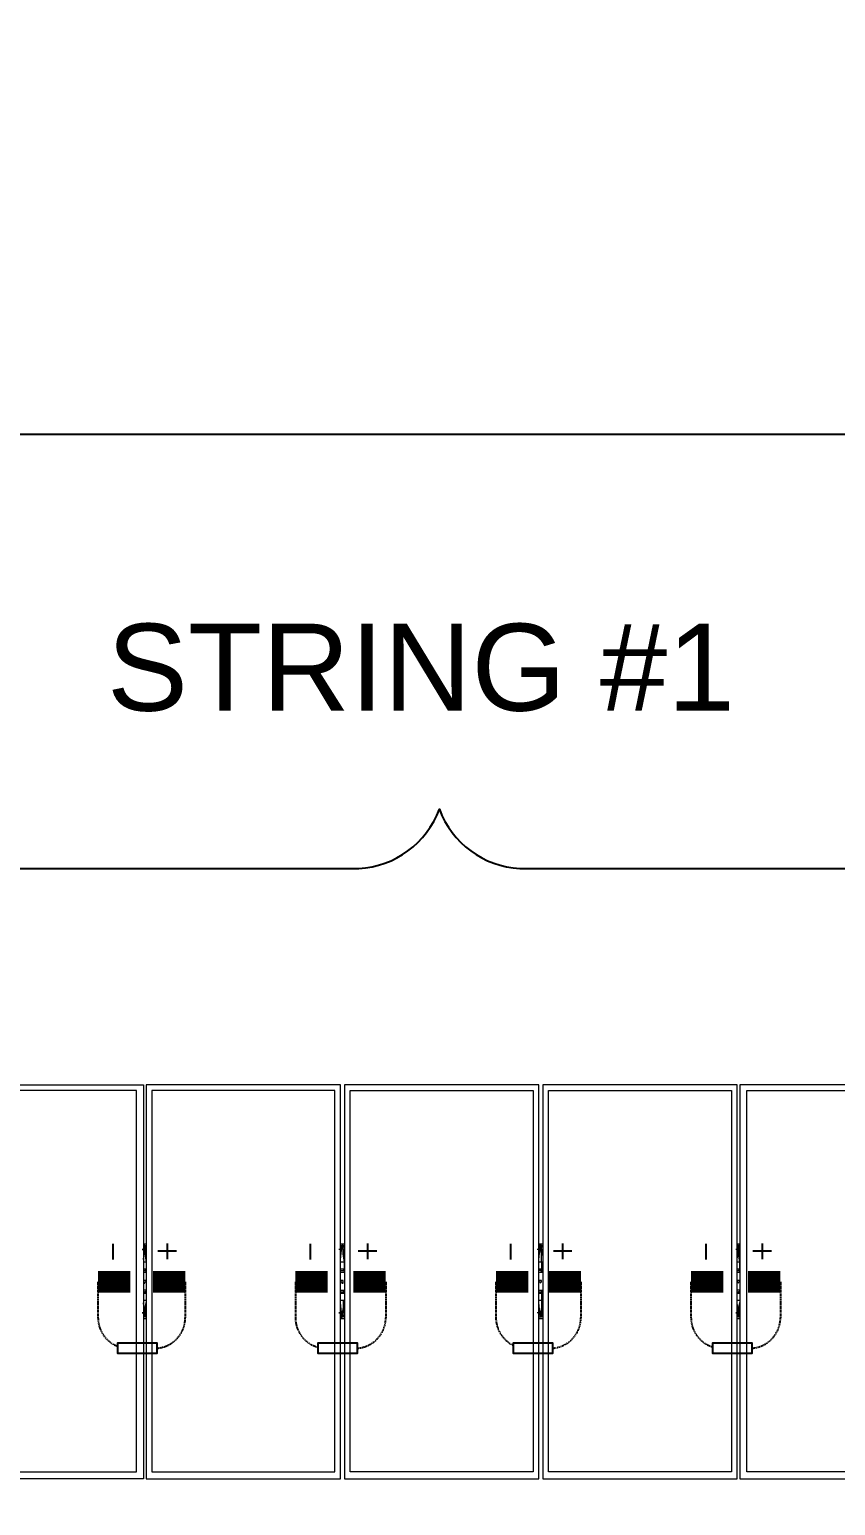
# Model space of a CAD drawing. Header units: feet. Extents: x -13743 to 68376, y -48 to 67763.
# Drawn here: x 4144.3 to 4329.6, y 8228.3 to 8567.7 of the extents above; entities that cross this region are included whole.
import ezdxf
from ezdxf.enums import TextEntityAlignment as Align

# ---------------------------------------------------------------- set-up
doc = ezdxf.new("R2018")
doc.units = ezdxf.units.FT
doc.header["$MEASUREMENT"] = 0
doc.linetypes.add('HIDDEN', pattern=[0.375, 0.25, -0.125])
for name, color, linetype in [('E-HARN-COMP', 8, 'Continuous'), ('E-TRNK-CABL-NEG', 6, 'HIDDEN'), ('E-TRUNK-CABLE-POS', 6, 'HIDDEN'), ('G-ANNO-TEXT', 1, 'Continuous'), ('Polarity-Text', 7, 'Continuous')]:
    doc.layers.add(name, color=color, linetype=linetype)
doc.styles.add('NEI-A', font='arial.ttf')
doc.styles.get("Standard").update_dxf_attribs({"font": 'arial.ttf'})

# ---------------------------------------------------------------- blocks, each defined once
blk = doc.blocks.new('A$Cc93f9aa1')
at = {"lineweight": 5}
for points in [[(2.6649, 0.4666), (2.4332, 0.4666), (2.4332, 0), (2.6649, 0)], [(2.4416, 0.4583), (2.6566, 0.4583), (2.6566, 0.0067), (2.4416, 0.0067)], [(2.8982, 0.4666), (2.6682, 0.4666), (2.6682, 0), (2.8982, 0)], [(2.6749, 0.4583), (2.8915, 0.4583), (2.8915, 0.0067), (2.6749, 0.0067)], [(2.9032, 0), (3.1332, 0), (3.1332, 0.4666), (2.9032, 0.4666)], [(2.9099, 0.4583), (3.1265, 0.4583), (3.1265, 0.0067), (2.9099, 0.0067)], [(3.1382, 0), (3.3682, 0), (3.3682, 0.4666), (3.1382, 0.4666)], [(3.3615, 0.0067), (3.3615, 0.4583), (3.1449, 0.4583), (3.1449, 0.0067)], [(3.6032, 0.4666), (3.6032, 0), (3.3715, 0), (3.3715, 0.4666)], [(3.5949, 0.4583), (3.3799, 0.4583), (3.3799, 0.0067), (3.5949, 0.0067)], [(3.3699, 0.275), (3.3699, 0.2733)], [(2.6666, 0.235), (2.6666, 0.2333), (2.6649, 0.2333), (2.6649, 0.2317), (2.6666, 0.2317), (2.6682, 0.2317), (2.6682, 0.2333)], [(2.9015, 0.235), (2.8999, 0.2333), (2.8999, 0.2317), (2.9032, 0.2317), (2.9032, 0.2333), (2.9015, 0.2333)], [(3.1365, 0.235), (3.1349, 0.235), (3.1349, 0.2317), (3.1382, 0.2317), (3.1382, 0.2333), (3.1365, 0.2333)], [(3.3715, 0.235), (3.3699, 0.235), (3.3699, 0.2333), (3.3682, 0.2333), (3.3682, 0.2317), (3.3699, 0.2317), (3.3715, 0.2317), (3.3715, 0.2333)]]:
    blk.add_lwpolyline(points, close=True, dxfattribs=at)
for points in [[(2.6682, 0.2767), (2.6649, 0.2767)], [(2.6666, 0.27), (2.6666, 0.2733), (2.6666, 0.2717), (2.6649, 0.2717), (2.6649, 0.27), (2.6649, 0.2683)], [(2.6666, 0.255), (2.6649, 0.255), (2.6649, 0.2567), (2.6666, 0.2633), (2.6666, 0.2733)], [(2.6666, 0.2733), (2.6666, 0.275), (2.6666, 0.2733)], [(2.9032, 0.2767), (2.8982, 0.2767)], [(2.8982, 0.255), (2.8999, 0.255), (2.8999, 0.2633), (2.9015, 0.2733)], [(2.8999, 0.2683), (2.8999, 0.27), (2.8999, 0.2733), (2.9015, 0.2733), (2.9015, 0.275), (2.9032, 0.275)], [(2.9015, 0.27), (2.9015, 0.2733), (2.9015, 0.275)], [(3.1382, 0.2767), (3.1332, 0.2767)], [(3.1382, 0.275), (3.1365, 0.275), (3.1365, 0.2733), (3.1349, 0.2733), (3.1349, 0.27), (3.1332, 0.2683)], [(3.1349, 0.255), (3.1332, 0.255), (3.1349, 0.2567), (3.1349, 0.2633), (3.1365, 0.2733)], [(3.1365, 0.27), (3.1365, 0.2733), (3.1365, 0.275)], [(3.3715, 0.2767), (3.3682, 0.2767)], [(3.3699, 0.255), (3.3682, 0.255), (3.3682, 0.2567), (3.3699, 0.2633), (3.3699, 0.2733), (3.3699, 0.27), (3.3682, 0.2683)], [(3.3715, 0.27), (3.3715, 0.2733)], [(2.6666, 0.2467), (2.6649, 0.2467), (2.6649, 0.255)], [(2.6682, 0.2467), (2.6649, 0.2467)], [(2.6682, 0.245), (2.6649, 0.245), (2.6666, 0.245)], [(2.6649, 0.245), (2.6649, 0.2433), (2.6682, 0.2433)], [(2.8982, 0.2467), (2.8999, 0.2467), (2.8999, 0.255)], [(2.9032, 0.245), (2.8999, 0.245), (2.8982, 0.245)], [(2.9032, 0.2467), (2.8999, 0.2467)], [(2.8999, 0.2433), (2.8999, 0.245)], [(3.1349, 0.2467), (3.1332, 0.2467), (3.1332, 0.255)], [(3.1382, 0.2467), (3.1332, 0.2467)], [(3.1382, 0.245), (3.1332, 0.245), (3.1349, 0.245)], [(3.1382, 0.2433), (3.1349, 0.2433), (3.1332, 0.2433), (3.1332, 0.245)], [(3.3699, 0.2467), (3.3682, 0.2467), (3.3682, 0.255)], [(3.3715, 0.2467), (3.3682, 0.2467)], [(3.3715, 0.245), (3.3682, 0.245), (3.3699, 0.245)], [(3.3682, 0.245), (3.3682, 0.2433), (3.3715, 0.2433)], [(2.9032, 0.2433), (2.8999, 0.2433), (2.8982, 0.2433)], [(2.6682, 0.2217), (2.6649, 0.2217), (2.6649, 0.22)], [(2.6682, 0.22), (2.6649, 0.22), (2.6666, 0.22)], [(2.6666, 0.2183), (2.6649, 0.2183), (2.6649, 0.21), (2.6666, 0.2), (2.6666, 0.1917), (2.6682, 0.1917)], [(2.6649, 0.2183), (2.6682, 0.2183)], [(2.9032, 0.2217), (2.8982, 0.2217)], [(2.8982, 0.22), (2.8999, 0.22), (2.9032, 0.22)], [(2.8999, 0.21), (2.8999, 0.2183), (2.8982, 0.2183)], [(2.8982, 0.21), (2.8999, 0.21), (2.8999, 0.2), (2.9015, 0.1933), (2.9015, 0.1917), (2.9032, 0.1917)], [(2.8999, 0.22), (2.8999, 0.2217), (2.9015, 0.2217)], [(2.8999, 0.2183), (2.9032, 0.2183)], [(3.1382, 0.2217), (3.1349, 0.2217), (3.1332, 0.2217), (3.1332, 0.22)], [(3.1382, 0.22), (3.1332, 0.22), (3.1349, 0.22)], [(3.1349, 0.2183), (3.1332, 0.2183), (3.1332, 0.21), (3.1349, 0.2), (3.1349, 0.1933), (3.1365, 0.1917), (3.1382, 0.1917)], [(3.1332, 0.2183), (3.1382, 0.2183)], [(3.3715, 0.2217), (3.3682, 0.2217), (3.3682, 0.22)], [(3.3715, 0.22), (3.3682, 0.22), (3.3699, 0.22)], [(3.3699, 0.1917), (3.3699, 0.2), (3.3682, 0.21), (3.3682, 0.2183), (3.3699, 0.2183)], [(3.3682, 0.2183), (3.3715, 0.2183)], [(2.6666, 0.19), (2.6666, 0.1933), (2.6649, 0.1933), (2.6649, 0.195), (2.6649, 0.1967)], [(2.6666, 0.195), (2.6666, 0.1917), (2.6666, 0.19), (2.6682, 0.19)], [(2.8999, 0.1967), (2.8999, 0.195), (2.8999, 0.1917), (2.9015, 0.1917), (2.9015, 0.19), (2.9032, 0.19)], [(2.9015, 0.195), (2.9015, 0.1917), (2.9015, 0.19)], [(3.1332, 0.1967), (3.1349, 0.195), (3.1349, 0.1917), (3.1365, 0.1917), (3.1365, 0.19), (3.1365, 0.1917), (3.1365, 0.195)], [(3.3682, 0.1967), (3.3699, 0.195), (3.3699, 0.19), (3.3699, 0.1917), (3.3715, 0.1917), (3.3715, 0.195)], [(2.6682, 0.1883), (2.6649, 0.1883)], [(2.9032, 0.1883), (2.8982, 0.1883)], [(3.1382, 0.1883), (3.1332, 0.1883)], [(3.3715, 0.1883), (3.3682, 0.1883)], [(3.3699, 0.19), (3.3715, 0.19)]]:
    blk.add_lwpolyline(points, dxfattribs=at)
at = {"color": 8, "lineweight": 5, "true_color": 0x808080}
for points in [[(2.6682, 0.2767), (2.6649, 0.2767)], [(2.6649, 0.2733), (2.6649, 0.275), (2.6666, 0.275)], [(2.6649, 0.2617), (2.6649, 0.27), (2.6666, 0.27)], [(2.6649, 0.2667), (2.6649, 0.2683)], [(2.6666, 0.2733), (2.6666, 0.2733)], [(2.6666, 0.2733), (2.6682, 0.2583)], [(2.6682, 0.2683), (2.6682, 0.27)], [(2.9032, 0.2767), (2.8982, 0.2767)], [(2.8982, 0.2733), (2.8999, 0.2733), (2.8999, 0.275), (2.9015, 0.275)], [(2.8982, 0.27), (2.8999, 0.27), (2.8999, 0.2683), (2.8982, 0.2617)], [(2.8982, 0.2683), (2.8999, 0.2683), (2.8999, 0.2667), (2.8982, 0.2667)], [(2.9015, 0.2733), (2.9015, 0.2733)], [(2.9015, 0.2733), (2.9032, 0.2583)], [(2.9032, 0.2717), (2.9032, 0.2717)], [(2.9032, 0.2683), (2.9032, 0.27), (2.9049, 0.27)], [(3.1382, 0.2767), (3.1332, 0.2767)], [(3.1332, 0.2733), (3.1349, 0.2733), (3.1349, 0.275), (3.1365, 0.275)], [(3.1332, 0.27), (3.1349, 0.27), (3.1349, 0.2683), (3.1332, 0.2617)], [(3.1332, 0.2667), (3.1332, 0.2683), (3.1349, 0.2683)], [(3.1365, 0.2733), (3.1365, 0.2733)], [(3.1365, 0.2733), (3.1382, 0.2583)], [(3.1382, 0.2683), (3.1382, 0.27)], [(3.3715, 0.2767), (3.3682, 0.2767)], [(3.3682, 0.2733), (3.3699, 0.275)], [(3.3682, 0.27), (3.3699, 0.27), (3.3682, 0.2683), (3.3682, 0.2617)], [(3.3682, 0.2667), (3.3682, 0.2683), (3.3699, 0.2683)], [(3.3699, 0.2733), (3.3715, 0.2583)], [(3.3715, 0.2733), (3.3715, 0.2733)], [(3.3715, 0.2683), (3.3715, 0.27)], [(2.6682, 0.255), (2.6649, 0.255)], [(2.9032, 0.255), (2.8999, 0.255)], [(3.1382, 0.255), (3.1332, 0.255)], [(3.3715, 0.255), (3.3682, 0.255)], [(2.6649, 0.21), (2.6682, 0.21)], [(2.8999, 0.21), (2.9032, 0.21)], [(3.1332, 0.21), (3.1382, 0.21)], [(3.3682, 0.21), (3.3715, 0.21)], [(2.6649, 0.2033), (2.6649, 0.195), (2.6666, 0.195)], [(2.6666, 0.1967), (2.6649, 0.1967), (2.6649, 0.1983)], [(2.6682, 0.2067), (2.6666, 0.1917)], [(2.6682, 0.1967), (2.6682, 0.195), (2.6699, 0.195)], [(2.8982, 0.195), (2.8999, 0.195), (2.8999, 0.1967), (2.8982, 0.2033)], [(2.8982, 0.1967), (2.8999, 0.1967), (2.8999, 0.1983), (2.8982, 0.1983)], [(2.9032, 0.2067), (2.9015, 0.1917)], [(2.9015, 0.195), (2.9015, 0.195)], [(2.9032, 0.1967), (2.9032, 0.195), (2.9049, 0.195)], [(3.1332, 0.195), (3.1349, 0.195), (3.1349, 0.1967), (3.1332, 0.2033)], [(3.1349, 0.1967), (3.1332, 0.1967), (3.1332, 0.1983)], [(3.1382, 0.2067), (3.1365, 0.1917)], [(3.1382, 0.1967), (3.1382, 0.195), (3.1399, 0.195)], [(3.3682, 0.195), (3.3699, 0.195), (3.3682, 0.1967), (3.3682, 0.2033)], [(3.3682, 0.1967), (3.3682, 0.1983)], [(3.3715, 0.2067), (3.3699, 0.1917)], [(3.3715, 0.1967), (3.3715, 0.195), (3.3732, 0.195)], [(2.6666, 0.19), (2.6649, 0.1917)], [(2.6682, 0.1883), (2.6649, 0.1883)], [(2.6666, 0.1917), (2.6666, 0.1917)], [(2.9015, 0.19), (2.8999, 0.19), (2.8999, 0.1917), (2.8982, 0.1917)], [(2.9032, 0.1883), (2.8982, 0.1883)], [(2.9015, 0.1917), (2.9015, 0.1917)], [(3.1365, 0.19), (3.1349, 0.19), (3.1349, 0.1917), (3.1332, 0.1917)], [(3.1382, 0.1883), (3.1332, 0.1883)], [(3.1365, 0.1917), (3.1365, 0.1917)], [(3.3699, 0.19), (3.3699, 0.1917), (3.3682, 0.1917)], [(3.3715, 0.1883), (3.3682, 0.1883)], [(3.3715, 0.1917), (3.3715, 0.1917)]]:
    blk.add_lwpolyline(points, dxfattribs=at)
for points in [[(2.6699, 0.27), (2.6682, 0.27)], [(3.1399, 0.27), (3.1382, 0.27)], [(3.3732, 0.27), (3.3715, 0.27)]]:
    blk.add_lwpolyline(points, close=True, dxfattribs=at)
blk = doc.blocks.new('DETAIL_TITLE')
at = {"style": 'NEI-A', "flags": 8}
blk.add_attdef('#', text='', height=0.2, dxfattribs=at).set_placement((0.5922, -0.5109), align=Align.MIDDLE_CENTER)
at = {"lineweight": 30, "flags": 104}
blk.add_attdef('DETAIL_TITLE', text='', height=0.2, dxfattribs=at).set_placement((0.9099, -0.5251), align=Align.BOTTOM_LEFT)
at = {"style": 'NEI-A'}
for tag, p in [('SCALE:', (0.9386, -0.7379)), ('1"_=_', (1.5474, -0.7379))]:
    blk.add_attdef(tag, text='', height=0.1, dxfattribs=at).set_placement(p, align=Align.BOTTOM_LEFT)

msp = doc.modelspace()

# ---------------------------------------------------------------- linework, layer by layer
at = {"layer": 'E-HARN-COMP', "const_width": 5}
for points in [[(4160.05, 8279.75), (4167.5, 8279.75)], [(4172.67, 8279.75), (4180.12, 8279.75)], [(4205.43, 8279.75), (4212.88, 8279.75)], [(4218.77, 8279.75), (4226.22, 8279.75)], [(4251.53, 8279.75), (4258.98, 8279.75)], [(4263.62, 8279.75), (4271.08, 8279.75)], [(4296.38, 8279.75), (4303.84, 8279.75)], [(4309.49, 8279.75), (4316.95, 8279.75)]]:
    msp.add_lwpolyline(points, dxfattribs=at)
at = {"layer": 'E-HARN-COMP'}
for points in [[(4169.09, 8265.67), (4164.52, 8265.67), (4164.52, 8263.34), (4169.09, 8263.34)], [(4169.09, 8263.34), (4173.65, 8263.34), (4173.65, 8265.67), (4169.09, 8265.67)], [(4215.19, 8265.67), (4210.62, 8265.67), (4210.62, 8263.34), (4215.19, 8263.34)], [(4215.19, 8263.34), (4219.75, 8263.34), (4219.75, 8265.67), (4215.19, 8265.67)], [(4260.04, 8265.67), (4255.48, 8265.67), (4255.48, 8263.34), (4260.04, 8263.34)], [(4260.04, 8263.34), (4264.6, 8263.34), (4264.6, 8265.67), (4260.04, 8265.67)], [(4305.91, 8265.67), (4301.35, 8265.67), (4301.35, 8263.34), (4305.91, 8263.34)], [(4305.91, 8263.34), (4310.47, 8263.34), (4310.47, 8265.67), (4305.91, 8265.67)]]:
    msp.add_lwpolyline(points, dxfattribs=at)
at = {"layer": 'E-TRNK-CABL-NEG', "ltscale": 0.1}
for points in [[(4160.05, 8279.75), (4160.05, 8271.51, 0.30904), (4164.52, 8264.97, 0.30904)], [(4205.43, 8279.75), (4205.43, 8271.51, 0.338726), (4210.62, 8264.73, 0.338726)], [(4251.53, 8279.75), (4251.53, 8271.51, 0.286977), (4255.48, 8265.2, 0.286977)], [(4296.38, 8279.75), (4296.38, 8271.51, 0.329497), (4301.35, 8264.8, 0.329497)]]:
    msp.add_lwpolyline(points, format="xyb", dxfattribs=at)
at = {"layer": 'E-TRUNK-CABLE-POS', "ltscale": 0.1}
for points in [[(4180.12, 8279.75), (4180.12, 8271.51, -0.391396), (4173.65, 8264.51, -0.391396)], [(4226.22, 8279.75), (4226.22, 8271.51, -0.391396), (4219.75, 8264.51, -0.391396)], [(4271.08, 8279.75), (4271.08, 8271.51, -0.391396), (4264.6, 8264.51, -0.391396)], [(4316.95, 8279.75), (4316.95, 8271.51, -0.391396), (4310.47, 8264.51, -0.391396)]]:
    msp.add_lwpolyline(points, format="xyb", dxfattribs=at)
at = {"layer": 'G-ANNO-TEXT', "flags": 128}
for points in [[(2253.63, 8461.02, -0.463783), (2266.41, 8474.67), (3514.23, 8474.67, 0.298343), (3532.73, 8488.31, 0.298343), (3551.24, 8474.67), (4804.88, 8474.67, -0.4246), (4824.43, 8461.02)], [(3572.13, 8361.16, -0.298343), (3590.64, 8374.8), (4220.02, 8374.8, 0.298343), (4238.53, 8388.45, 0.298343), (4257.03, 8374.8), (4815.2, 8374.8, -0.512843), (4826.17, 8361.28)]]:
    msp.add_lwpolyline(points, format="xyb", dxfattribs=at)
at = {"layer": 'Polarity-Text'}
for p, q in [((4163.45, 8288.53), (4163.45, 8284.91)), ((4175.93, 8288.6), (4175.93, 8284.98)), ((4208.82, 8288.53), (4208.82, 8284.91)), ((4222.03, 8288.6), (4222.03, 8284.98)), ((4254.92, 8288.53), (4254.92, 8284.91)), ((4266.88, 8288.6), (4266.88, 8284.98)), ((4299.78, 8288.53), (4299.78, 8284.91)), ((4312.75, 8288.6), (4312.75, 8284.98)), ((4178.07, 8286.79), (4173.79, 8286.79)), ((4224.17, 8286.79), (4219.89, 8286.79)), ((4269.02, 8286.79), (4264.75, 8286.79)), ((4314.89, 8286.79), (4310.62, 8286.79))]:
    msp.add_line(p, q, dxfattribs=at)

# ---------------------------------------------------------------- block references
at = {"xscale": 194.04614304, "yscale": 194.04614304, "zscale": 194.04614304, "rotation": 180}
msp.add_blockref('A$Cc93f9aa1', (4824.74, 8325.03), dxfattribs=at)

# ---------------------------------------------------------------- texts
at = {"layer": 'G-ANNO-TEXT', "insert": (4306.48, 8431.1), "char_height": 20, "width": 139.4633, "attachment_point": 3, "style": 'NEI-A', "bg_fill": 3, "box_fill_scale": 1.5, "bg_fill_color": 256, "bg_fill_transparency": 0}
msp.add_mtext('STRING #1', dxfattribs=at)

# ---------------------------------------------------------------- next in the draw order: block references
at = {"layer": 'G-ANNO-TEXT'}
ref = msp.add_blockref('DETAIL_TITLE', (2199.95, 9090.61), dxfattribs=dict(at, xscale=128.9267043143703, yscale=128.9267043143703, zscale=128.9267043143703))
lines = msp.add_mtext('{\\LDC BLOCK TYPE-1 (3) STRINGS (78) MODULES [580W] }', dxfattribs={"layer": '0', "insert": (2317.26, 9061.59), "char_height": 1362.0506, "attachment_point": 1})
ref.add_attrib('DETAIL_TITLE', '', (2317.26, 9061.59)).embed_mtext(lines)

doc.saveas('drawing.dxf')
